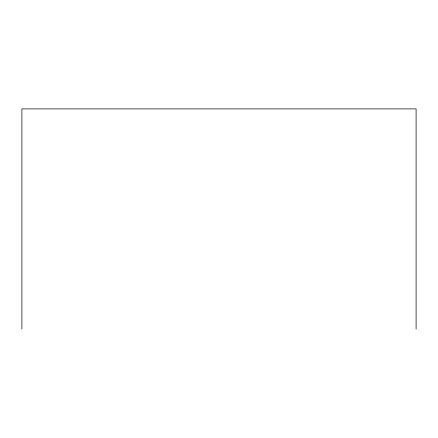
<?xml version="1.0" encoding="UTF-8"?>
<svg xmlns="http://www.w3.org/2000/svg" width="438" height="438" viewBox="0 0 438 438"><rect width="100%" height="100%" fill="white"/><g stroke="black" fill="none" stroke-linecap="round" stroke-linejoin="round"><path stroke-width="0.66" d="M416.1 329.102L416.1 108.898L21.9 108.898L21.9 329.102"/></g></svg>
